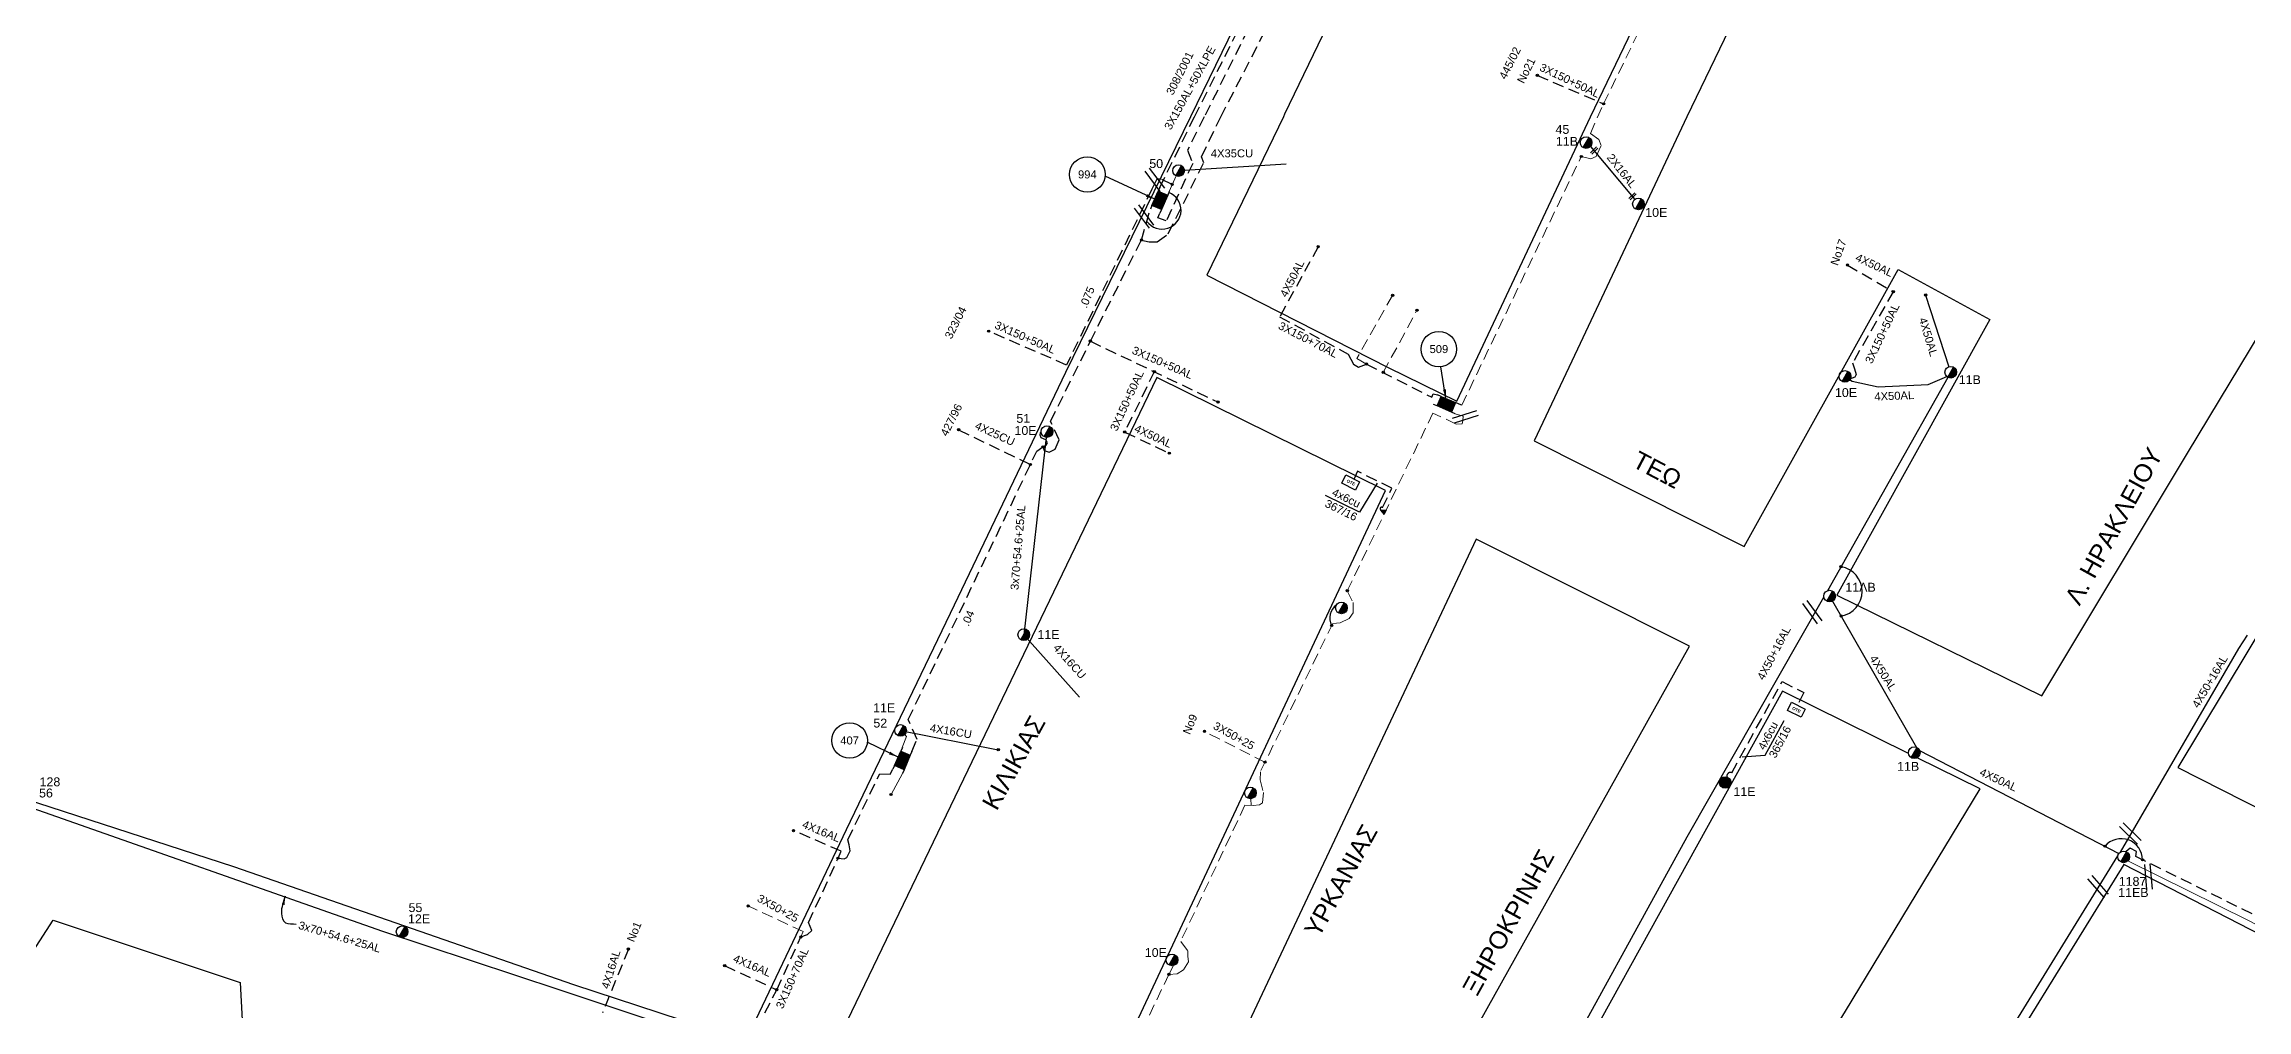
# Model space of a CAD drawing. Header units: millimetres. Extents: x 800 to 1929, y 264 to 786.
# Drawn here: x 1188.1 to 1435.9, y 425 to 533.6 of the extents above; entities that cross this region are included whole.
import ezdxf

# ---------------------------------------------------------------- set-up
doc = ezdxf.new("R2010")
doc.units = ezdxf.units.MM
doc.linetypes.add('DASHED', pattern=[19.05, 12.7, -6.35])
for name, color, linetype in [('Link Box 4 Διευθύνσεων', 7, 'Continuous'), ('Pillar OTE', 7, 'Continuous'), ('Γέφυρες Εναέριου Δικτύου', 7, 'Continuous'), ('Γυμνά εναέρια ΧΤ (1Φ)   2x16AL', 7, 'Continuous'), ('Γυμνά εναέρια ΧΤ (3Φ)   4x35CU', 7, 'Continuous'), ('Γυμνά εναέρια ΧΤ και ΦΟΠ (3Φ)   4x50+16AL', 7, 'Continuous'), ('Επιγραφές - Σχήματα', 7, 'Continuous'), ('Καλώδια ΧΤ   3x150+50AL', 7, 'DASHED'), ('Καλώδια ΧΤ   3x150+50AL XLPE', 7, 'DASHED'), ('Καλώδια ΧΤ   3x150AL+50XLPE', 7, 'DASHED'), ('Καλώδια ΧΤ   4x25CU', 7, 'DASHED'), ('Μηχανική τομή', 7, 'Continuous'), ('Στύλος Ξύλινος', 7, 'Continuous'), ('Στύλος Ξύλινος @ 1', 7, 'Continuous'), ('Στύλος ΦΜ', 7, 'Continuous'), ('Στύλος ΦΜ @ 1', 7, 'Continuous'), ('Συνδέσεις', 7, 'Continuous'), ('Συνεστραμμένα ΧΤ   3x70+54.6+25 AL', 7, 'SYN_LINE'), ('Τομή', 7, 'Continuous'), ('Υπόβαθρο ΔΕΗ', 7, 'Continuous'), ('Υπόγεια Καλώδια Δικτύου ΧΤ   .04', 7, 'DASHED'), ('Υπόγεια Καλώδια Δικτύου ΧΤ   .075', 7, 'DASHED'), ('Υπόγεια καλώδια Δικτύου ΧΤ και Παρ. ΧΤ - 3X150+70 AL', 7, 'DASHED'), ('Υπόγεια καλώδια Παροχών ΧΤ   4x16AL', 7, 'DASHED'), ('Υπόγεια καλώδια Παροχών ΧΤ   4x16CU', 7, 'DASHED'), ('Υπόγεια καλώδια Παροχών ΧΤ   4x50AL', 7, 'DASHED'), ('Υπόγεια καλώδια Παροχών ΧΤ   4x6', 7, 'DASHED')]:
    doc.layers.add(name, color=color, linetype=linetype)
doc.layers.add('Άγνωστα', color=7, linetype='Continuous', lineweight=5)
doc.styles.get("Standard").update_dxf_attribs({"font": 'arial.ttf'})
doc.linetypes.add('SYN_LINE', pattern='A,0.5,-0.0001,["/\\/\\/\\/",Standard,S=0.1,R=0,X=0,Y=-0.05],-0.25', length=0.7501)
doc.dimstyles.new('ISO-25', dxfattribs={"dimtxt": 2.5, "dimasz": 1, "dimexe": 1.25, "dimexo": 0.625, "dimtad": 1, "dimtxsty": 'Standard', "dimcen": 2.5, "dimadec": 0, "dimazin": 0, "dimtfac": 1, "dimtmove": 0, "dimatfit": 3, "dimfxl": 1.25, "dimarcsym": 0})

# ---------------------------------------------------------------- blocks, each defined once
blk = doc.blocks.new('LINK BOX 4 ΑΝΑΧΩΡΗΣΕΩΝ')
at = {"layer": 'Link Box 4 Διευθύνσεων', "ltscale": 40}
blk.add_hatch(color=256, dxfattribs=at).paths.add_polyline_path([(-3.54, 0), (-3.54, -4.67), (3.54, -4.67), (3.54, 0)])
for p, q in [((-3.54, 0), (-5.33, 0)), ((5.33, 0), (3.54, 0)), ((-3.54, -4.67), (-5.33, -4.67)), ((5.33, -4.67), (3.54, -4.67))]:
    blk.add_line(p, q, dxfattribs=at)
blk.add_lwpolyline([(-3.54, -4.67), (-3.54, 0), (3.54, 0), (3.54, -4.67)], close=True, dxfattribs=at)
blk = doc.blocks.new('*U37')
at = {"layer": 'Συνδέσεις', "linetype": 'SYN_LINE', "ltscale": 40}
blk.add_hatch(color=256, dxfattribs=at).paths.add_polyline_path([(0.5, -0.01, 1), (-0.5, -0.01, 1)])
at = {"layer": 'Συνδέσεις'}
blk.add_circle((0, -0.01), 0.5, dxfattribs=at)
blk = doc.blocks.new('ΥΠΑΡΧΩΝ ΤΣΙΜΕΝΤΕΝΙΟΣ ΣΤΥΛΟΣ')
at = {"layer": 'Στύλος ΦΜ'}
blk.add_hatch(color=256, dxfattribs=at).paths.add_polyline_path([(-1.29, -2.28, 0.574793), (2.62, 0, 0.268822), (1.3, 2.27)])
blk.add_line((-1.29, -2.28), (1.3, 2.27), dxfattribs=at)
blk.add_circle((0, 0), 2.62, dxfattribs=at)
at = {"layer": 'Στύλος ΦΜ', "flags": 4}
for tag, p in [('ΑΡΙΘΜΟΣ', (-4.68, 8.05)), ('ΤΥΠΟΣ', (-4.91, 3.03))]:
    blk.add_attdef(tag, p, '', height=4, dxfattribs=at)
blk = doc.blocks.new('ΤΟΜΗ')
at = {"layer": 'Τομή', "ltscale": 40}
for p, q in [((-5.68, 0), (5.68, 0)), ((5.68, -2.33), (-5.68, -2.33))]:
    blk.add_line(p, q, dxfattribs=at)
blk = doc.blocks.new('ΥΠΑΡΧΩΝ ΞΥΛΙΝΟΣ ΣΤΥΛΟΣ')
at = {"layer": 'Στύλος Ξύλινος'}
h = blk.add_hatch(color=7, dxfattribs=at)
h.paths.add_polyline_path([(-2.62, 0, 0.270008), (-1.29, -2.28), (1.3, 2.27, 0.576266)])
h.paths.add_polyline_path([(-1.29, -2.28, 0.574793), (2.62, 0, 0.268822), (1.3, 2.27)])
at = {"layer": 'Στύλος Ξύλινος', "color": 7}
blk.add_line((-1.29, -2.28), (1.3, 2.27), dxfattribs=at)
blk.add_circle((0, 0), 2.62, dxfattribs=at)
at = {"layer": 'Στύλος Ξύλινος', "flags": 4}
for tag, p in [('ΑΡΙΘΜΟΣ', (-4.91, 8.6)), ('ΤΥΠΟΣ', (-4.85, 3.39))]:
    blk.add_attdef(tag, p, '', height=4, dxfattribs=at)
blk = doc.blocks.new('ΜΗΧΑΝΙΚΗ ΤΟΜΗ')
at = {"layer": 'Μηχανική τομή', "ltscale": 40}
for p, q in [((-1.89, 0.78), (1.89, 0.78)), ((1.89, 0), (-1.89, 0))]:
    blk.add_line(p, q, dxfattribs=at)
blk = doc.blocks.new('PILLAR ΟΤΕ')
at = {"layer": 'Pillar OTE', "ltscale": 40}
blk.add_lwpolyline([(-3.31, 2.02), (3.39, 2.02), (3.39, -1.99), (-3.31, -1.99)], close=True, dxfattribs=at)
at = {"layer": 'Pillar OTE', "insert": (-1.81, 0.71), "char_height": 1.3575, "width": 109.961, "attachment_point": 1}
blk.add_mtext('{\\fArial|b1|i0|c161|p34;OTE}', dxfattribs=at)

msp = doc.modelspace()

# ---------------------------------------------------------------- hatches: boundary and pattern name
at = {"layer": 'Pillar OTE', "ltscale": 40}
h = msp.add_hatch(color=256, dxfattribs=at)
h.dxf.hatch_style = 1
h.paths.add_polyline_path([(1339.103, 481.174), (1338.521, 481.194), (1338.883, 480.729)])

# ---------------------------------------------------------------- linework, layer by layer
msp.add_lwpolyline([(1338.883, 480.729), (1338.521, 481.194), (1339.103, 481.174), (1338.883, 480.729)], dxfattribs=at)
at = {"layer": 'Άγνωστα', "color": 1, "linetype": 'DASHED', "ltscale": 0.1}
for points in [[(1361.054, 520.971), (1362.133, 520.716), (1362.736, 520.986), (1363.294, 522.204), (1363.045, 522.864), (1362.076, 523.568), (1363.57, 526.891), (1378.928, 558.493), (1380.209, 558.915), (1380.748, 560.05), (1380.486, 561.513), (1384.523, 569.989), (1385.556, 570.505), (1385.468, 571.346)], [(1347.603, 492.983), (1361.054, 520.971)], [(1339.826, 505.338), (1335.823, 498.26), (1336.895, 497.619)], [(1338.777, 496.67), (1342.57, 503.667)]]:
    msp.add_lwpolyline(points, dxfattribs=at)
at = {"layer": 'Άγνωστα', "color": 5}
for points in [[(1314.714, 517.03), (1315.49, 518.783)], [(1422.549, 441.735), (1436.098, 435.004), (1443.334, 431.214)]]:
    msp.add_lwpolyline(points, dxfattribs=at)
at = {"layer": 'Άγνωστα', "color": 6, "linetype": 'DASHED', "ltscale": 0.1}
for points in [[(1346.873, 492.033), (1347.774, 491.742), (1347.718, 491.282), (1347.666, 490.891), (1346.991, 490.858), (1344.374, 492.108), (1334.729, 472.121)], [(1334.729, 472.121), (1335.38, 470.806), (1335.401, 469.62), (1334.964, 468.976), (1333.923, 468.497), (1333.094, 468.435), (1324.958, 451.755)], [(1325.473, 452.824), (1318.667, 456.299)], [(1324.958, 451.755), (1324.932, 450.861), (1325.301, 449.414), (1325.195, 448.257), (1324.853, 448.02), (1324.142, 447.967), (1323.221, 447.994), (1315.997, 432.675)], [(1323.918, 447.974), (1323.874, 448.721)], [(1315.997, 432.675), (1316.812, 431.591), (1316.812, 431.012), (1316.892, 430.372), (1316.325, 429.454), (1315.607, 429.023), (1314.68, 428.961), (1305.205, 409.362), (1314.019, 406.369), (1313.187, 405.77), (1313.15, 405.644)]]:
    msp.add_lwpolyline(points, dxfattribs=at)
at = {"layer": 'Άγνωστα', "color": 2}
for points in [[(1285.163, 455.709), (1284.485, 456.398)], [(1284.683, 454.483), (1285.163, 455.709)], [(1284.7, 451.575), (1283.409, 449.184)]]:
    msp.add_lwpolyline(points, dxfattribs=at)
at = {"layer": 'Άγνωστα', "color": 2, "linetype": 'DASHED', "ltscale": 0.1}
msp.add_lwpolyline([(1273.259, 433.164), (1273.536, 433.787), (1267.334, 436.652)], dxfattribs=at)
at = {"layer": 'Άγνωστα'}
msp.add_lwpolyline([(1314.68, 428.961), (1315.182, 429.955)], dxfattribs=at)
at = {"layer": 'Γέφυρες Εναέριου Δικτύου'}
for centre, radius, start, end in [((1313.905, 514.934), 2.13, 216.3814, 69.02775), ((1389.834, 472.043), 2.812, 279.22623, 80.83939), ((1421.799, 441.828), 2.398, 0.41999, 139.69537)]:
    msp.add_arc(centre, radius, start, end, dxfattribs=at)
at = {"layer": 'Γυμνά εναέρια ΧΤ (1Φ)   2x16AL', "color": 1}
msp.add_lwpolyline([(1361.893, 522.307), (1367.067, 516.133)], dxfattribs=at)
at = {"layer": 'Γυμνά εναέρια ΧΤ (3Φ)   4x35CU', "color": 5, "linetype": 'SYN_LINE', "ltscale": 10}
msp.add_lwpolyline([(1316.409, 519.421), (1327.873, 520.136)], dxfattribs=at)
at = {"layer": 'Γυμνά εναέρια ΧΤ και ΦΟΠ (3Φ)   4x50+16AL', "color": 62}
msp.add_lwpolyline([(1402.618, 496.703), (1388.763, 472.125)], dxfattribs=at)
at = {"layer": 'Γυμνά εναέρια ΧΤ και ΦΟΠ (3Φ)   4x50+16AL', "color": 27}
msp.add_lwpolyline([(1345.971, 395.285), (1346.914, 396.904), (1357.09, 415.554), (1372.981, 444.414), (1388.35, 471.394)], dxfattribs=at)
at = {"layer": 'Γυμνά εναέρια ΧΤ και ΦΟΠ (3Φ)   4x50+16AL', "color": 151}
msp.add_lwpolyline([(1435.96, 467.134), (1435.003, 465.622), (1421.66, 442.69)], dxfattribs=at)
at = {"layer": 'Γυμνά εναέρια ΧΤ και ΦΟΠ (3Φ)   4x50+16AL', "color": 85}
msp.add_lwpolyline([(1382.042, 377.587), (1393.778, 396.904), (1402.565, 411.644), (1402.565, 411.644), (1421.427, 442.306)], dxfattribs=at)
at = {"layer": 'Γυμνά εναέρια ΧΤ και ΦΟΠ (3Φ)   4x50+16AL', "color": 62, "linetype": 'DASHED', "ltscale": 0.1}
msp.add_lwpolyline([(1491.693, 381.138), (1485.624, 384.133), (1492.426, 396.904), (1496.843, 404.972), (1491.193, 407.966), (1490.235, 408.967), (1479.503, 414.641), (1467.487, 420.4, 0.5699208), (1464.109, 421.195), (1441.639, 433.226), (1423.428, 442.225), (1423.498, 442.789), (1422.792, 443.142), (1422.369, 442.766)], format="xyb", dxfattribs=at)
at = {"layer": 'Επιγραφές - Σχήματα', "color": 1}
for points in [[(1344.23, 493.894), (1344.398, 494.266), (1344.888, 494.159)], [(1347.603, 492.983), (1347.334, 493.105)]]:
    msp.add_lwpolyline(points, dxfattribs=at)
at = {"layer": 'Επιγραφές - Σχήματα'}
for centre in [(1305.493, 518.948), (1345.038, 499.299), (1278.752, 455.268)]:
    msp.add_circle(centre, 2, dxfattribs=at)
at = {"layer": 'Επιγραφές - Σχήματα', "color": 6}
msp.add_arc((1334.529, 469.07), 1.768, 124.91316, 209.12927, dxfattribs=at)
at = {"layer": 'Καλώδια ΧΤ   3x150+50AL', "color": 1, "ltscale": 0.1}
for points in [[(1356.118, 530.093), (1363.57, 526.891)], [(1327.119, 502.931), (1334.851, 498.729), (1335.433, 497.6), (1336.013, 497.28), (1336.895, 497.619)], [(1336.895, 497.619), (1344.231, 493.894)]]:
    msp.add_lwpolyline(points, dxfattribs=at)
at = {"layer": 'Καλώδια ΧΤ   3x150+50AL', "color": 62, "ltscale": 0.1}
msp.add_lwpolyline([(1396.151, 505.747), (1391.579, 497.755), (1391.799, 497.07), (1391.987, 496.459), (1391.838, 496.146), (1391.131, 495.885)], dxfattribs=at)
at = {"layer": 'Καλώδια ΧΤ   3x150+50AL', "color": 5, "ltscale": 0.1}
msp.add_lwpolyline([(1303.159, 497.507), (1294.403, 501.309)], dxfattribs=at)
at = {"layer": 'Καλώδια ΧΤ   3x150+50AL', "color": 2, "ltscale": 0.1}
for points in [[(1305.832, 500.192), (1320.202, 493.33)], [(1313.017, 496.761), (1309.694, 489.96)]]:
    msp.add_lwpolyline(points, dxfattribs=at)
at = {"layer": 'Καλώδια ΧΤ   3x150+50AL XLPE', "color": 5, "ltscale": 0.1}
msp.add_lwpolyline([(1287.236, 636.763), (1288.231, 637.699), (1289.653, 637.446), (1290.218, 636.998), (1290.218, 636.998), (1290.725, 636.258), (1290.853, 636.071), (1290.939, 635.537), (1290.939, 635.537), (1290.589, 634.408), (1357.514, 601.582), (1350.586, 586.924), (1349.155, 586.363), (1318.646, 525.424), (1316.768, 521.688), (1317.345, 520.194), (1314.364, 513.719), (1313.432, 514.084), (1313.66, 514.583)], dxfattribs=at)
at = {"layer": 'Καλώδια ΧΤ   3x150AL+50XLPE', "color": 27, "ltscale": 0.1}
msp.add_lwpolyline([(1313.642, 517.492), (1317.543, 525.424), (1334.644, 559.366), (1333.604, 560.121), (1333.694, 561.116), (1334.136, 561.614), (1334.396, 561.625), (1334.712, 561.639), (1335.436, 561.602), (1348.742, 587.695), (1349.837, 587.679), (1350.455, 588.409), (1350.709, 589.407), (1356.156, 600.874), (1289.514, 633.989), (1290.029, 634.626), (1290.113, 635.541), (1289.856, 636.208), (1289.315, 636.615), (1288.549, 636.754), (1288.315, 636.262)], dxfattribs=at)
at = {"layer": 'Καλώδια ΧΤ   4x25CU', "color": 2, "ltscale": 0.1}
msp.add_lwpolyline([(1291.005, 490.219), (1299.092, 486.31)], dxfattribs=at)
at = {"layer": 'Συνεστραμμένα ΧΤ   3x70+54.6+25 AL', "color": 2, "linetype": 'SYN_LINE', "ltscale": 10}
msp.add_line((1300.956, 490.023), (1298.343, 467.172), dxfattribs=at)
at = {"layer": 'Συνεστραμμένα ΧΤ   3x70+54.6+25 AL', "color": 5, "ltscale": 10}
msp.add_lwpolyline([(1274.903, 417.602), (1246.175, 427.178), (1226.24, 433.766), (1186.149, 447.882)], dxfattribs=at)
at = {"layer": 'Υπόβαθρο ΔΕΗ', "ltscale": 0.1}
msp.add_lwpolyline([(1306.438, 609.054), (1347.959, 588.833), (1317.106, 525.424), (1317.106, 525.424), (1303.048, 496.654), (1290.501, 470.496), (1278.348, 445.226), (1267.032, 421.426), (1247.728, 427.787), (1209.478, 441.05), (1180.003, 450.603), (1156.436, 458.413), (1147.081, 461.73), (1149.523, 483.559), (1151.442, 498.668), (1154.132, 522.774), (1157.058, 525.424), (1272.449, 625.607), (1305.818, 609.356)], dxfattribs=at)
at = {"layer": 'Υπόβαθρο ΔΕΗ'}
for points in [[(1378.95, 560.517), (1384.113, 571.276), (1356.153, 584.758), (1327.68, 525.749), (1327.543, 525.424), (1318.949, 507.603), (1339.319, 497.246), (1347.055, 493.431), (1362.111, 525.424), (1378.627, 559.844)], [(1448.321, 525.424), (1452.035, 533.958), (1391.23, 563.366), (1372.933, 525.424), (1360.639, 499.281), (1355.774, 488.986), (1379.389, 477.088), (1396.718, 508.255), (1406.996, 502.626), (1389.803, 471.606), (1412.846, 460.278), (1429.231, 487.59), (1438.742, 503.321), (1442.751, 512.208), (1448.337, 525.424)], [(1336.1, 480.944), (1332.293, 482.821)], [(1397.855, 453.822), (1383.706, 460.826), (1348.322, 396.904), (1347.339, 394.761), (1368.664, 387.908), (1373.622, 396.904), (1390.784, 424.829), (1405.92, 449.83), (1398.837, 453.336)], [(1381.739, 453.621), (1383.892, 457.509)], [(1452.212, 420.247), (1454.507, 424.632), (1422.072, 441.325), (1403.734, 411.635), (1404.875, 411.04)]]:
    msp.add_lwpolyline(points, dxfattribs=at)
for points in [[(1339.025, 483.403), (1313.299, 496.089), (1276.065, 418.756), (1304.393, 409.375)], [(1428.163, 452.24), (1460.369, 435.886), (1478.566, 471.34), (1449.346, 487.439)], [(1336.082, 398.652), (1347.235, 419.352), (1373.238, 465.874), (1349.243, 477.918), (1315.237, 405.649)], [(1208.326, 400.215), (1178.9, 419.192), (1189.176, 435.061), (1210.211, 428.036), (1211.638, 401.22)]]:
    msp.add_lwpolyline(points, close=True, dxfattribs=at)
at = {"layer": 'Υπόγεια Καλώδια Δικτύου ΧΤ   .04', "color": 2, "ltscale": 0.1}
for points in [[(1311.581, 511.564), (1312.436, 511.387), (1313.355, 511.387), (1314.589, 512.278), (1318.581, 520.263), (1318.345, 520.944), (1320.51, 525.424), (1335.342, 554.232), (1334.707, 555.057), (1335.215, 556.178)], [(1300.506, 488.303), (1300.654, 487.879), (1301.189, 487.713), (1301.874, 488.042), (1302.314, 489.077), (1301.362, 491.167), (1305.832, 500.192), (1311.581, 511.564), (1312.588, 515.045)], [(1299.814, 487.816), (1300.506, 488.303), (1300.857, 488.487), (1301.023, 488.745), (1300.82, 489.095), (1300.303, 489.335), (1300.192, 489.611), (1300.211, 489.906), (1300.302, 489.971)], [(1285.755, 454.022), (1286.343, 455.395), (1285.347, 457.622), (1299.814, 487.816)]]:
    msp.add_lwpolyline(points, dxfattribs=at)
at = {"layer": 'Υπόγεια Καλώδια Δικτύου ΧΤ   .075', "color": 5, "ltscale": 0.1}
msp.add_lwpolyline([(1315.036, 517.822), (1313.7, 518.467), (1313.303, 518.421), (1312.743, 517.278), (1303.159, 497.507)], dxfattribs=at)
at = {"layer": 'Υπόγεια καλώδια Δικτύου ΧΤ και Παρ. ΧΤ - 3X150+70 AL', "color": 2, "ltscale": 0.1}
for points in [[(1277.452, 442.022), (1278.128, 441.961), (1278.455, 442.1), (1278.804, 442.846), (1278.711, 443.544), (1278.548, 444.103), (1282.142, 451.525), (1283.307, 451.467), (1283.629, 452.037)], [(1273.259, 433.164), (1274.001, 433.457), (1274.489, 433.899), (1274.14, 434.794), (1277.452, 442.022)], [(1275.496, 418.605), (1275.518, 418.993), (1274.582, 419.349), (1273.813, 419.045), (1268.423, 420.858), (1267.518, 421.212), (1270.55, 427.228), (1273.259, 433.164)]]:
    msp.add_lwpolyline(points, dxfattribs=at)
at = {"layer": 'Υπόγεια καλώδια Παροχών ΧΤ   4x16AL', "color": 2, "ltscale": 0.1}
for points in [[(1277.452, 442.022), (1277.802, 442.822), (1272.44, 445.128)], [(1253.865, 431.8), (1250.955, 424.623)], [(1264.697, 429.94), (1270.55, 427.228)]]:
    msp.add_lwpolyline(points, dxfattribs=at)
at = {"layer": 'Υπόγεια καλώδια Παροχών ΧΤ   4x16CU', "color": 2, "linetype": 'SYN_LINE', "ltscale": 10}
msp.add_line((1298.342, 467.173), (1304.621, 460.142), dxfattribs=at)
msp.add_lwpolyline([(1284.485, 456.398), (1295.477, 454.231)], dxfattribs=at)
at = {"layer": 'Υπόγεια καλώδια Παροχών ΧΤ   4x50AL', "color": 1, "ltscale": 0.1}
msp.add_lwpolyline([(1331.459, 510.804), (1327.119, 502.931)], dxfattribs=at)
at = {"layer": 'Υπόγεια καλώδια Παροχών ΧΤ   4x50AL', "color": 62, "ltscale": 0.1}
msp.add_lwpolyline([(1391.003, 508.752), (1396.151, 505.747)], dxfattribs=at)
at = {"layer": 'Υπόγεια καλώδια Παροχών ΧΤ   4x50AL', "color": 62, "linetype": 'SYN_LINE', "ltscale": 10}
msp.add_lwpolyline([(1399.794, 505.373), (1402.416, 497.325)], dxfattribs=at)
at = {"layer": 'Υπόγεια καλώδια Παροχών ΧΤ   4x50AL', "color": 62, "linetype": 'Continuous', "ltscale": 0.1}
for points in [[(1390.722, 496.227), (1391.541, 495.708), (1394.468, 495.069), (1400.086, 495.306), (1402.186, 496.212)], [(1389.32, 470.946), (1398.778, 454.494)], [(1399.118, 454.129), (1421.543, 442.568)]]:
    msp.add_lwpolyline(points, dxfattribs=at)
at = {"layer": 'Υπόγεια καλώδια Παροχών ΧΤ   4x50AL', "color": 2, "ltscale": 0.1}
msp.add_lwpolyline([(1309.694, 489.96), (1314.711, 487.602)], dxfattribs=at)
at = {"layer": 'Υπόγεια καλώδια Παροχών ΧΤ   4x6', "color": 6, "linetype": 'DASHED', "ltscale": 0.1}
msp.add_lwpolyline([(1338.521, 481.194, -1.1034747), (1338.68, 481.479), (1339.754, 483.656), (1335.903, 485.555), (1335.454, 484.645)], format="xyb", dxfattribs=at)
at = {"layer": 'Υπόγεια καλώδια Παροχών ΧΤ   4x6', "color": 27, "linetype": 'DASHED', "ltscale": 0.1}
msp.add_lwpolyline([(1377.447, 451.163, -0.6116629), (1377.975, 451.648), (1383.645, 461.891), (1386.083, 460.668), (1385.324, 459.155)], format="xyb", dxfattribs=at)

# ---------------------------------------------------------------- block references
at = {"layer": 'Link Box 4 Διευθύνσεων'}
for p, xscale, yscale, zscale, rotation in [((1313.115, 516.269), 0.2500000000000107, 0.2500000000000107, 0.2500000000000107, 66.68985388142407), ((1346.111, 493.632), 0.2499999999999828, 0.2499999999999828, 0.2499999999999828, 336.6898538814143), ((1284.156, 453.26), 0.2500000000000107, 0.2500000000000107, 0.2500000000000107, 66.68985388142407)]:
    msp.add_blockref('LINK BOX 4 ΑΝΑΧΩΡΗΣΕΩΝ', p, dxfattribs=dict(at, xscale=xscale, yscale=yscale, zscale=zscale, rotation=rotation))
at = {"layer": 'Pillar OTE'}
for p, xscale, yscale, zscale, rotation in [((1335.105, 484.291), 0.2586309066176698, 0.2586309066176698, 0.2586309066176698, 333.7508278343333), ((1385.229, 458.723), 0.2571544162419512, 0.2571544162419512, 0.2571544162419512, 333.6632189598263)]:
    msp.add_blockref('PILLAR ΟΤΕ', p, dxfattribs=dict(at, xscale=xscale, yscale=yscale, zscale=zscale, rotation=rotation))
at = {"layer": 'Καλώδια ΧΤ   3x150+50AL', "xscale": 0.25, "yscale": 0.25, "zscale": 0.25}
for p in [(1356.119, 530.095), (1363.57, 526.894), (1361.054, 520.971)]:
    msp.add_blockref('*U37', p, dxfattribs=at)
at = {"layer": 'Μηχανική τομή', "xscale": 0.2499999999999306, "yscale": 0.2499999999999306, "zscale": 0.2499999999999306, "rotation": 43.69513952036937}
for p in [(1362.579, 521.571), (1366.889, 516.43)]:
    msp.add_blockref('ΜΗΧΑΝΙΚΗ ΤΟΜΗ', p, dxfattribs=at)
at = {"layer": 'Στύλος Ξύλινος @ 1', "ltscale": 40}
ref = msp.add_blockref('ΥΠΑΡΧΩΝ ΞΥΛΙΝΟΣ ΣΤΥΛΟΣ', (1377.239, 450.543), dxfattribs=dict(at, xscale=0.25, yscale=0.25, zscale=0.25))
ref.add_attrib('ΤΥΠΟΣ', '11E', (1378.173, 449.015), dxfattribs={"layer": 'Στύλος Ξύλινος', "height": 1, "flags": 4})
at = {"layer": 'Στύλος ΦΜ @ 1', "ltscale": 40}
ref = msp.add_blockref('ΥΠΑΡΧΩΝ ΤΣΙΜΕΝΤΕΝΙΟΣ ΣΤΥΛΟΣ', (1361.601, 522.533), dxfattribs=dict(at, xscale=0.25, yscale=0.25, zscale=0.25))
ref.add_attrib('ΤΥΠΟΣ', '11B', (1358.202, 522.176), dxfattribs={"layer": 'Στύλος ΦΜ', "height": 1, "flags": 4})
ref.add_attrib('ΑΡΙΘΜΟΣ', '45', (1358.157, 523.52), dxfattribs={"layer": 'Στύλος ΦΜ', "height": 1, "flags": 4})
ref = msp.add_blockref('ΥΠΑΡΧΩΝ ΤΣΙΜΕΝΤΕΝΙΟΣ ΣΤΥΛΟΣ', (1315.755, 519.381), dxfattribs=dict(at, xscale=0.25, yscale=0.25, zscale=0.25))
ref.add_attrib('ΤΥΠΟΣ', '50', (1312.464, 519.672), dxfattribs={"layer": 'Στύλος ΦΜ', "height": 1, "flags": 4})
ref = msp.add_blockref('ΥΠΑΡΧΩΝ ΤΣΙΜΕΝΤΕΝΙΟΣ ΣΤΥΛΟΣ', (1367.486, 515.632), dxfattribs=dict(at, xscale=0.25, yscale=0.25, zscale=0.25))
ref.add_attrib('ΤΥΠΟΣ', '10E', (1368.251, 514.18), dxfattribs={"layer": 'Στύλος ΦΜ', "height": 1, "flags": 4})
ref = msp.add_blockref('ΥΠΑΡΧΩΝ ΤΣΙΜΕΝΤΕΝΙΟΣ ΣΤΥΛΟΣ', (1390.722, 496.227), dxfattribs=dict(at, xscale=0.25, yscale=0.25, zscale=0.25))
ref.add_attrib('ΤΥΠΟΣ', '10E', (1389.593, 493.909), dxfattribs={"layer": 'Στύλος ΦΜ', "height": 1, "flags": 4})
ref = msp.add_blockref('ΥΠΑΡΧΩΝ ΤΣΙΜΕΝΤΕΝΙΟΣ ΣΤΥΛΟΣ', (1402.618, 496.703), dxfattribs=dict(at, xscale=0.25, yscale=0.25, zscale=0.25))
ref.add_attrib('ΤΥΠΟΣ', '11B', (1403.516, 495.365), dxfattribs={"layer": 'Στύλος ΦΜ', "height": 1, "flags": 4})
ref = msp.add_blockref('ΥΠΑΡΧΩΝ ΤΣΙΜΕΝΤΕΝΙΟΣ ΣΤΥΛΟΣ', (1300.955, 490.024), dxfattribs=dict(at, xscale=0.25, yscale=0.25, zscale=0.25))
ref.add_attrib('ΤΥΠΟΣ', '10E', (1297.302, 489.644), dxfattribs={"layer": 'Στύλος ΦΜ', "height": 1, "flags": 4})
ref.add_attrib('ΑΡΙΘΜΟΣ', '51', (1297.51, 491.011), dxfattribs={"layer": 'Στύλος ΦΜ', "height": 1, "flags": 4})
at = {"layer": 'Στύλος ΦΜ @ 1', "ltscale": 40, "xscale": 0.25, "yscale": 0.25, "zscale": 0.25}
for p in [(1334.078, 470.183), (1323.835, 449.374)]:
    msp.add_blockref('ΥΠΑΡΧΩΝ ΤΣΙΜΕΝΤΕΝΙΟΣ ΣΤΥΛΟΣ', p, dxfattribs=at)
at = {"layer": 'Στύλος ΦΜ @ 1', "ltscale": 40}
ref = msp.add_blockref('ΥΠΑΡΧΩΝ ΤΣΙΜΕΝΤΕΝΙΟΣ ΣΤΥΛΟΣ', (1388.993, 471.513), dxfattribs=dict(at, xscale=0.25, yscale=0.25, zscale=0.25))
ref.add_attrib('ΤΥΠΟΣ', '11ΛΒ', (1390.762, 472.011), dxfattribs={"layer": 'Στύλος ΦΜ', "height": 1, "flags": 4})
ref = msp.add_blockref('ΥΠΑΡΧΩΝ ΤΣΙΜΕΝΤΕΝΙΟΣ ΣΤΥΛΟΣ', (1298.342, 467.173), dxfattribs=dict(at, xscale=0.25, yscale=0.25, zscale=0.25))
ref.add_attrib('ΤΥΠΟΣ', '11E', (1299.878, 466.689), dxfattribs={"layer": 'Στύλος ΦΜ', "height": 1, "flags": 4})
ref = msp.add_blockref('ΥΠΑΡΧΩΝ ΤΣΙΜΕΝΤΕΝΙΟΣ ΣΤΥΛΟΣ', (1284.483, 456.399), dxfattribs=dict(at, xscale=0.25, yscale=0.25, zscale=0.25))
ref.add_attrib('ΤΥΠΟΣ', '52', (1281.424, 456.728), dxfattribs={"layer": 'Στύλος ΦΜ', "height": 1, "flags": 4})
ref.add_attrib('ΑΡΙΘΜΟΣ', '11E', (1281.398, 458.449), dxfattribs={"layer": 'Στύλος ΦΜ', "height": 1, "flags": 4})
ref = msp.add_blockref('ΥΠΑΡΧΩΝ ΤΣΙΜΕΝΤΕΝΙΟΣ ΣΤΥΛΟΣ', (1398.505, 453.899), dxfattribs=dict(at, xscale=0.25, yscale=0.25, zscale=0.25))
ref.add_attrib('ΤΥΠΟΣ', '11B', (1396.584, 451.859), dxfattribs={"layer": 'Στύλος ΦΜ', "height": 1, "flags": 4})
ref = msp.add_blockref('ΥΠΑΡΧΩΝ ΤΣΙΜΕΝΤΕΝΙΟΣ ΣΤΥΛΟΣ', (1185.546, 448.137), dxfattribs=dict(at, xscale=0.25, yscale=0.25, zscale=0.25))
ref.add_attrib('ΤΥΠΟΣ', '56', (1187.575, 448.862), dxfattribs={"layer": 'Στύλος ΦΜ', "height": 1, "flags": 4})
ref.add_attrib('ΑΡΙΘΜΟΣ', '128', (1187.634, 450.119), dxfattribs={"layer": 'Στύλος ΦΜ', "height": 1, "flags": 4})
ref = msp.add_blockref('ΥΠΑΡΧΩΝ ΤΣΙΜΕΝΤΕΝΙΟΣ ΣΤΥΛΟΣ', (1422.069, 442.18), dxfattribs=dict(at, xscale=0.25, yscale=0.25, zscale=0.25))
ref.add_attrib('ΤΥΠΟΣ', '11EB', (1421.455, 437.663), dxfattribs={"layer": 'Στύλος ΦΜ', "height": 1, "flags": 4})
ref.add_attrib('ΑΡΙΘΜΟΣ', '1187', (1421.514, 438.92), dxfattribs={"layer": 'Στύλος ΦΜ', "height": 1, "flags": 4})
ref = msp.add_blockref('ΥΠΑΡΧΩΝ ΤΣΙΜΕΝΤΕΝΙΟΣ ΣΤΥΛΟΣ', (1228.415, 433.758), dxfattribs=dict(at, xscale=0.25, yscale=0.25, zscale=0.25))
ref.add_attrib('ΤΥΠΟΣ', '12E', (1229.079, 434.71), dxfattribs={"layer": 'Στύλος ΦΜ', "height": 1, "flags": 4})
ref.add_attrib('ΑΡΙΘΜΟΣ', '55', (1229.139, 435.967), dxfattribs={"layer": 'Στύλος ΦΜ', "height": 1, "flags": 4})
ref = msp.add_blockref('ΥΠΑΡΧΩΝ ΤΣΙΜΕΝΤΕΝΙΟΣ ΣΤΥΛΟΣ', (1315.018, 430.588), dxfattribs=dict(at, xscale=0.25, yscale=0.25, zscale=0.25))
ref.add_attrib('ΤΥΠΟΣ', '10E', (1311.958, 430.918), dxfattribs={"layer": 'Στύλος ΦΜ', "height": 1, "flags": 4})
at = {"layer": 'Συνδέσεις', "xscale": 0.25, "yscale": 0.25, "zscale": 0.25}
for p in [(1315.039, 517.833), (1311.585, 511.575), (1331.462, 510.816), (1391.007, 508.764), (1396.154, 505.758), (1339.829, 505.35), (1342.573, 503.678), (1399.797, 505.385), (1294.406, 501.32), (1305.835, 500.203), (1313.02, 496.772), (1336.898, 497.63), (1338.78, 496.681), (1320.205, 493.341), (1291.008, 490.231), (1300.509, 488.314), (1309.697, 489.971), (1299.095, 486.322), (1314.711, 487.602), (1390.283, 474.822), (1334.733, 472.133), (1390.286, 469.271), (1332.985, 468.213), (1318.67, 456.311), (1295.48, 454.243), (1325.476, 452.835), (1283.412, 449.196), (1272.443, 445.139), (1277.455, 442.033), (1419.971, 443.382), (1424.197, 441.848), (1267.337, 436.663), (1253.868, 431.812), (1273.262, 433.175), (1264.701, 429.952), (1314.683, 428.972), (1270.553, 427.24)]:
    msp.add_blockref('*U37', p, dxfattribs=at)
at = {"layer": 'Τομή'}
for p, xscale, yscale, zscale, rotation in [((1313.314, 518.533), 0.2500000000000102, 0.2500000000000102, 0.2500000000000102, 306.7546042469879), ((1312.105, 514.379), 0.2500000000000102, 0.2500000000000102, 0.2500000000000102, 306.7546042469879), ((1347.939, 491.956), 0.2499999999999903, 0.2499999999999903, 0.2499999999999903, 17.6419980820265), ((1387.279, 469.886), 0.2500000000000435, 0.2500000000000435, 0.2500000000000435, 305.9230500785167), ((1423.019, 445.025), 0.2500000000000199, 0.2500000000000199, 0.2500000000000199, 315.2814168361589), ((1424.571, 439.923), 0.2500000000000078, 0.2500000000000078, 0.2500000000000078, 94.93226460185403), ((1419.407, 439.033), 0.2500000000000251, 0.2500000000000251, 0.2500000000000251, 311.2703135106455)]:
    msp.add_blockref('ΤΟΜΗ', p, dxfattribs=dict(at, xscale=xscale, yscale=yscale, zscale=zscale, rotation=rotation))

# ---------------------------------------------------------------- texts
at = {"layer": 'Άγνωστα', "color": 7, "char_height": 0.9, "width": 13.92422, "attachment_point": 5, "rotation": 331.00397}
for insert in [(1321.988, 455.799), (1270.689, 436.395)]:
    msp.add_mtext('3X50+25', dxfattribs=dict(at, insert=insert))
at = {"layer": 'Γυμνά εναέρια ΧΤ (1Φ)   2x16AL', "color": 7, "insert": (1364.58, 521.388), "char_height": 0.9, "width": 84.18588, "attachment_point": 1, "rotation": 308.47716}
msp.add_mtext('2X16AL', dxfattribs=at)
at = {"layer": 'Γυμνά εναέρια ΧΤ (3Φ)   4x35CU', "color": 7, "insert": (1319.388, 521.777), "char_height": 0.9, "width": 84.18588, "attachment_point": 1}
msp.add_mtext('4X35CU', dxfattribs=at)
at = {"layer": 'Γυμνά εναέρια ΧΤ και ΦΟΠ (3Φ)   4x50+16AL', "color": 7, "char_height": 0.9, "width": 84.18588, "attachment_point": 1}
for insert, rotation in [((1380.78, 462.402), 62.09901), ((1429.698, 459.3), 59.45439)]:
    msp.add_mtext('4X50+16AL', dxfattribs=dict(at, insert=insert, rotation=rotation))
at = {"layer": 'Επιγραφές - Σχήματα'}
for s, insert, char_height, width, attachment_point, rotation in [('\\pt0.9;445/02', (1351.759, 529.966), 0.9, 3.54108, 1, 63.24558), ('\\pt0.9;308/2001', (1314.318, 528.2), 0.9, 3.54108, 1, 63.24558), ('\\pt0.9;No21', (1353.788, 529.506), 0.9, 3.54108, 1, 63.24558), ('323/04', (1290.677, 502.268), 0.9, 9.93818, 5, 63.16399), ('427/96', (1290.198, 491.333), 0.9, 9.93818, 5, 63.16399), ('Λ. ΗΡΑΚΛΕΙΟΥ', (1415.35, 471.307), 2, 19.81161, 1, 61.11742), ('ΤΕΩ', (1367.558, 487.925), 2, 19.81161, 1, 332.20928), ('ΚΙΛΙΚΙΑΣ', (1293.548, 448.231), 2, 19.81161, 1, 61.11742), ('ΥΡΚΑΝΙΑΣ', (1329.788, 433.949), 2, 19.81161, 1, 61.11742), ('ΞΗΡΟΚΡΙΝΗΣ', (1347.597, 427.378), 2, 19.81161, 1, 61.11742)]:
    msp.add_mtext(s, dxfattribs=dict(at, insert=insert, char_height=char_height, width=width, attachment_point=attachment_point, rotation=rotation))
at = {"layer": 'Επιγραφές - Σχήματα', "char_height": 0.9, "width": 9.93818, "attachment_point": 5}
for s, insert in [('994', (1305.493, 518.948)), ('509', (1345.038, 499.299)), ('407', (1278.752, 455.268))]:
    msp.add_mtext(s, dxfattribs=dict(at, insert=insert))
at = {"layer": 'Επιγραφές - Σχήματα', "color": 7, "char_height": 0.9}
for s, insert, width, attachment_point, rotation in [('No17', (1389.053, 508.927), 84.18588, 1, 70.50171), ('No9', (1317.055, 457.1), 13.92422, 5, 67.52218), ('No1', (1254.524, 433.753), 13.92422, 5, 67.52218)]:
    msp.add_mtext(s, dxfattribs=dict(at, insert=insert, width=width, attachment_point=attachment_point, rotation=rotation))
at = {"layer": 'Καλώδια ΧΤ   3x150+50AL', "color": 7, "char_height": 0.9, "width": 84.18588, "attachment_point": 1}
for s, insert, rotation in [('3X150+50AL', (1356.658, 531.499), 334.55113), ('3X150+50AL', (1392.933, 497.965), 64.43301), ('3X150+50AL', (1295.343, 502.504), 336.36201), ('3X150+70AL', (1327.297, 502.43), 332.72867), ('3X150+50AL', (1310.791, 499.662), 336.36201), ('3X150+50AL', (1308.007, 490.371), 65.28015)]:
    msp.add_mtext(s, dxfattribs=dict(at, insert=insert, rotation=rotation))
at = {"layer": 'Καλώδια ΧΤ   3x150AL+50XLPE', "color": 7, "insert": (1317.034, 528.693), "char_height": 0.9, "width": 13.92422, "attachment_point": 5, "rotation": 61.12765}
msp.add_mtext('3X150AL+50XLPE', dxfattribs=at)
at = {"layer": 'Καλώδια ΧΤ   4x25CU', "color": 7, "insert": (1293.136, 491.187), "char_height": 0.9, "width": 84.18588, "attachment_point": 1, "rotation": 335.28961}
msp.add_mtext('4X25CU', dxfattribs=at)
at = {"layer": 'Συνεστραμμένα ΧΤ   3x70+54.6+25 AL', "color": 7, "char_height": 0.9, "width": 84.18588, "attachment_point": 1}
for insert, rotation in [((1296.84, 472.244), 85.20327), ((1216.926, 434.972), 343.50975)]:
    msp.add_mtext('3x70+54.6+25AL', dxfattribs=dict(at, insert=insert, rotation=rotation))
at = {"layer": 'Υπόγεια Καλώδια Δικτύου ΧΤ   .04', "color": 7, "insert": (1291.31, 468.408), "char_height": 0.9, "width": 84.18588, "attachment_point": 1, "rotation": 66.61105}
msp.add_mtext('.04', dxfattribs=at)
at = {"layer": 'Υπόγεια Καλώδια Δικτύου ΧΤ   .075', "color": 7, "insert": (1304.581, 504.182), "char_height": 0.9, "width": 84.18588, "attachment_point": 1, "rotation": 67.26619}
msp.add_mtext('.075', dxfattribs=at)
at = {"layer": 'Υπόγεια καλώδια Δικτύου ΧΤ και Παρ. ΧΤ - 3X150+70 AL', "color": 7, "insert": (1270.413, 425.361), "char_height": 0.9, "width": 84.18588, "attachment_point": 1, "rotation": 66.1827}
msp.add_mtext('3X150+70AL', dxfattribs=at)
at = {"layer": 'Υπόγεια καλώδια Παροχών ΧΤ   4x16AL', "color": 7, "char_height": 0.9, "width": 84.18588, "attachment_point": 1}
for insert, rotation in [((1273.675, 446.333), 337.63903), ((1250.794, 427.524), 72.55457), ((1265.916, 431.237), 336.94918)]:
    msp.add_mtext('4X16AL', dxfattribs=dict(at, insert=insert, rotation=rotation))
at = {"layer": 'Υπόγεια καλώδια Παροχών ΧΤ   4x16CU', "color": 7, "char_height": 0.9, "width": 84.18588, "attachment_point": 1}
for insert, rotation in [((1302.256, 466.243), 311.97948), ((1287.877, 457.152), 350.62518)]:
    msp.add_mtext('4X16CU', dxfattribs=dict(at, insert=insert, rotation=rotation))
at = {"layer": 'Υπόγεια καλώδια Παροχών ΧΤ   4x50AL', "color": 7, "char_height": 0.9, "width": 84.18588, "attachment_point": 1}
for insert, rotation in [((1327.105, 505.46), 62.791), ((1392.19, 510.104), 334.9747), ((1399.883, 502.95), 286.86759), ((1394.008, 494.404), 2.32857), ((1311.075, 490.87), 334.9747), ((1394.206, 464.974), 302.26022), ((1406.152, 452.214), 334.9747)]:
    msp.add_mtext('4X50AL', dxfattribs=dict(at, insert=insert, rotation=rotation))
at = {"layer": 'Υπόγεια καλώδια Παροχών ΧΤ   4x50AL', "color": 7, "char_height": 0.9, "attachment_point": 1}
for s, insert, rotation in [('4x6cu', (1333.315, 483.689), 334), ('367/16', (1332.521, 482.427), 334), ('4x6cu', (1380.869, 454.548), 61.98663), ('365/16', (1382.11, 453.624), 61.98663)]:
    msp.add_mtext_dynamic_manual_height_columns(s, width=1.8, gutter_width=12.5, heights=[0.118], dxfattribs=dict(at, insert=insert, rotation=rotation))

# ---------------------------------------------------------------- leaders
at = {"layer": 'Επιγραφές - Σχήματα'}
for points in [[(1313.07, 516.164), (1307.483, 518.752)], [(1345.817, 493.759), (1345.271, 497.313)], [(1284.149, 453.423), (1280.742, 455.072)]]:
    msp.add_leader(points, dimstyle='ISO-25', override={"dimgap": 0.625, "dimtad": 0}, dxfattribs=at)
at = {"layer": 'Επιγραφές - Σχήματα', "ltscale": 40}
for points in [[(1338.112, 484.218), (1336.1, 480.944)], [(1379.155, 453.419), (1381.739, 453.621)]]:
    msp.add_leader(points, dimstyle='ISO-25', override={"dimasz": 0.5, "dimtad": 0}, dxfattribs=at)
at = {"layer": 'Επιγραφές - Σχήματα', "path_type": 1}
msp.add_leader([(1215.245, 437.774), (1214.833, 435.796), (1215.299, 434.767), (1216.5, 434.62)], dimstyle='ISO-25', override={"dimgap": 0.625, "dimtad": 0}, dxfattribs=at)

doc.saveas('drawing.dxf')
